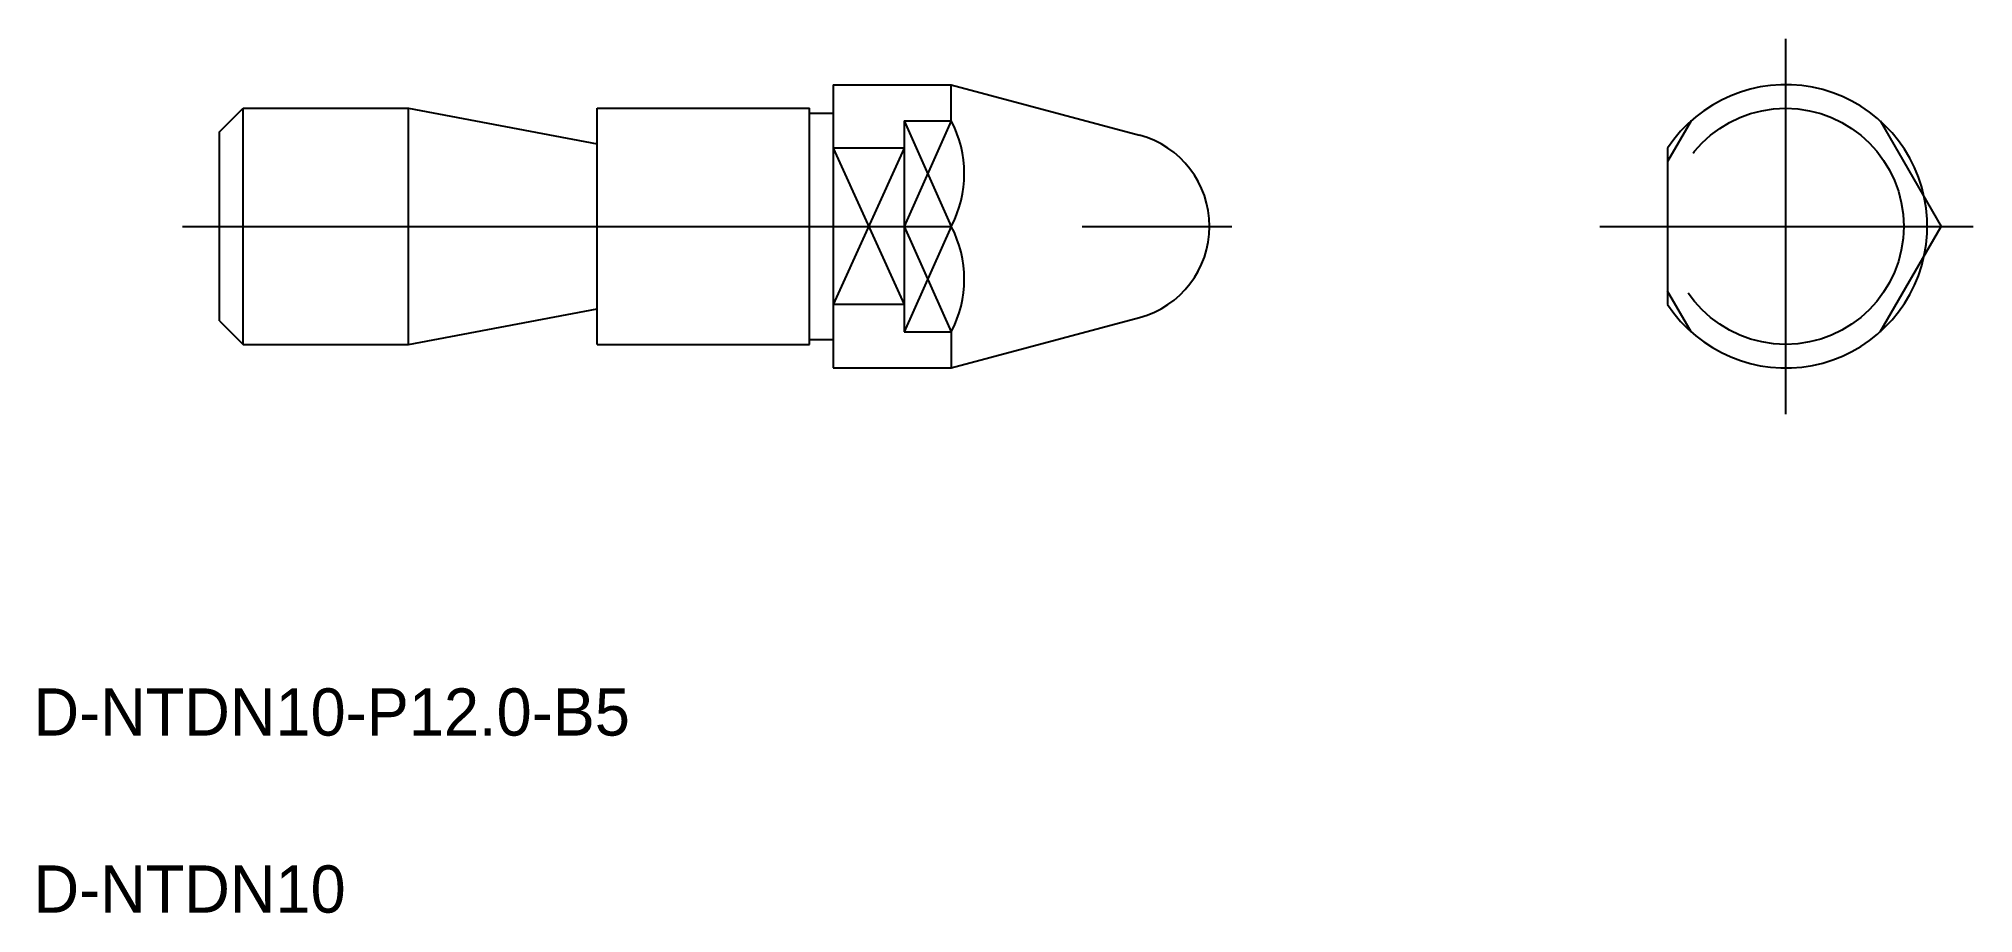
# Model space of a CAD drawing. Extents: x 24.9 to 106.8, y 31.7 to 68.7.
import ezdxf

# ---------------------------------------------------------------- set-up
doc = ezdxf.new("R2010")
doc.units = 0
doc.linetypes.add('CENTER', pattern=[50.8, 31.75, -6.35, 6.35, -6.35])
doc.linetypes.add('DASHED', pattern=[19.05, 12.7, -6.35])
doc.layers.get('0').update_dxf_attribs({"linetype": 'CONTINUOUS'})
doc.layers.add('CENTER', color=1, linetype='CENTER')

msp = doc.modelspace()

# ---------------------------------------------------------------- linework, layer by layer
at = {"color": 7, "linetype": 'CONTINUOUS'}
for p, q in [((58.554, 66.793), (63.554, 66.793)), ((58.554, 66.793), (58.554, 54.793)), ((63.554, 65.265), (63.554, 66.793)), ((63.554, 66.793), (71.527, 64.656)), ((32.554, 64.793), (33.554, 65.793)), ((33.554, 65.793), (40.554, 65.793)), ((33.554, 55.793), (33.554, 65.793)), ((40.554, 55.793), (40.554, 65.793)), ((40.554, 65.793), (48.554, 64.293)), ((48.554, 55.793), (48.554, 65.793)), ((48.554, 65.793), (57.554, 65.793)), ((57.554, 55.793), (57.554, 65.793)), ((57.554, 65.593), (58.554, 65.593)), ((32.554, 56.793), (32.554, 64.793)), ((61.554, 65.265), (63.554, 65.265)), ((61.554, 65.265), (61.554, 56.32)), ((94.9, 65.265), (93.9, 63.533)), ((102.9, 65.265), (105.482, 60.793)), ((61.554, 64.109), (58.554, 64.109)), ((93.9, 64.109), (93.9, 57.476)), ((102.9, 56.32), (105.482, 60.793)), ((61.554, 57.476), (58.554, 57.476)), ((94.9, 56.32), (93.9, 58.052)), ((32.554, 56.793), (33.554, 55.793)), ((40.554, 55.793), (48.554, 57.293)), ((63.554, 54.793), (71.527, 56.929)), ((33.554, 55.793), (40.554, 55.793)), ((48.554, 55.793), (57.554, 55.793)), ((57.554, 55.993), (58.554, 55.993)), ((61.554, 56.32), (63.554, 56.32)), ((63.554, 56.32), (63.554, 54.793)), ((58.554, 54.793), (63.554, 54.793))]:
    msp.add_line(p, q, dxfattribs=at)
at = {"color": 3}
for p, q in [((61.554, 65.265), (63.554, 60.793)), ((63.554, 65.265), (61.554, 60.793)), ((61.554, 60.793), (63.554, 56.32)), ((63.554, 60.793), (61.554, 56.32))]:
    msp.add_line(p, q, dxfattribs=at)
at = {"color": 3, "linetype": 'CONTINUOUS'}
for p, q in [((58.554, 64.109), (61.554, 57.476)), ((61.554, 64.109), (58.554, 57.476))]:
    msp.add_line(p, q, dxfattribs=at)
at = {"linetype": 'CONTINUOUS'}
msp.add_line((61.554, 60.793), (63.554, 60.793), dxfattribs=at)
at = {"color": 3, "linetype": 'DASHED'}
msp.add_circle((98.9, 60.793), 5, dxfattribs=at)
at = {"color": 7, "linetype": 'CONTINUOUS'}
for centre, radius, start, end in [((98.9, 60.793), 6, 11.81031, 146.44269), ((59.297, 63.029), 4.808, 332.28542, 27.7146), ((70.491, 60.793), 4, 284.99998, 74.99999), ((59.297, 58.556), 4.808, 332.2854, 27.71458), ((98.9, 60.793), 6, 213.55731, 348.18969)]:
    msp.add_arc(centre, radius, start, end, dxfattribs=at)
at = {"color": 3, "linetype": 'DASHED'}
msp.add_arc((98.9, 60.793), 6, 348.18969, 11.81031, dxfattribs=at)
at = {"layer": 'CENTER', "color": 1, "linetype": 'CENTER'}
for p, q in [((98.9, 68.742), (98.9, 52.843)), ((30.992, 60.793), (78.231, 60.793)), ((91.023, 60.793), (106.849, 60.793))]:
    msp.add_line(p, q, dxfattribs=at)

# ---------------------------------------------------------------- texts
at = {"color": 7, "linetype": 'CONTINUOUS'}
for s, p in [('D-NTDN10-P12.0-B5', (24.674, 39.22)), ('D-NTDN10', (24.674, 31.72))]:
    msp.add_text(s, height=2, dxfattribs=at).set_placement(p)

doc.saveas('drawing.dxf')
